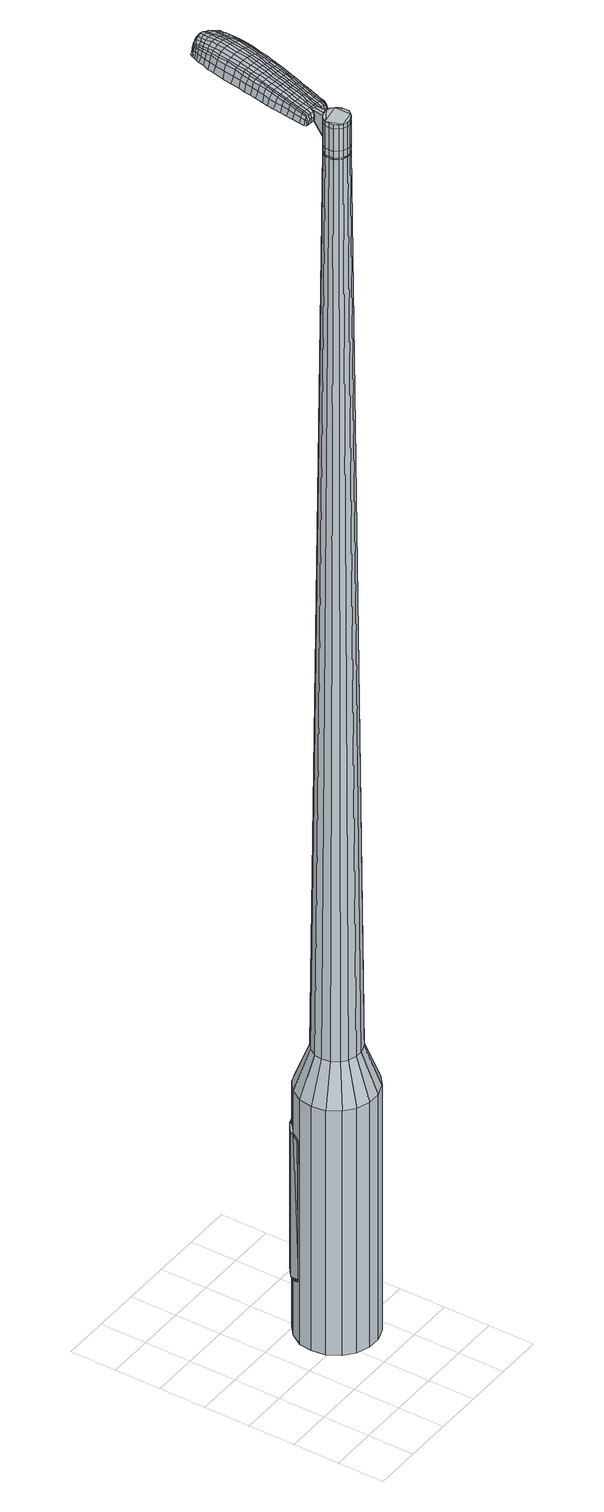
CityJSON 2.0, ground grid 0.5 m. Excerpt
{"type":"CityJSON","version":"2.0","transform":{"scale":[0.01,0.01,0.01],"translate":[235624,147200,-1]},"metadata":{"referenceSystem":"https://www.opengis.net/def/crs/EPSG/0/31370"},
"CityObjects":{
"object1":{"type":"GenericCityObject","attributes":{"cluster":733,"mean_distance_to_centroid":0.229,"new_centroid_x":235625.2,"new_centroid_y":147201.14,"mean_distance_to_camera":10.81,"H1":5.84,"H2":8.67,"Z_final":107.95,"cluster2":-1,"proj_x":235628.39,"proj_y":147201.7,"id_line":65061,"bearing_l":349.95,"distance":3.23,"orientation":"left","G_obj":79.95},"geometry":[{"type":"MultiSurface","lod":"2","boundaries":[[[0,1,2,3]],[[1,4,5,2]],[[4,6,7,5]],[[6,8,9,7]],[[8,10,11,9]],[[10,12,13,11]],[[12,14,15,13]],[[14,16,17,15]],[[16,18,19,17]],[[18,20,21,19]],[[20,22,23,21]],[[22,24,25,23]],[[24,26,27,25]],[[26,28,29,27]],[[28,30,31,29]],[[30,32,33,31]],[[32,34,35,33]],[[34,0,3,35]],[[36,37,38,39]],[[38,40,41,42]],[[41,43,42]],[[42,44,45,46]],[[45,47,46]],[[46,48,49,50]],[[49,51,50]],[[42,46,50,38]],[[50,52,39,38]],[[53,36,39]],[[2,5,7,35]],[[7,9,11,15]],[[11,13,15]],[[15,17,19,23]],[[19,21,23]],[[23,25,27,31]],[[27,29,31]],[[15,23,31,7]],[[31,33,35,7]],[[3,2,35]],[[1,0,54,55]],[[0,34,56,54]],[[34,32,57,56]],[[32,30,58,57]],[[30,28,59,58]],[[28,26,60,59]],[[26,24,61,60]],[[24,22,62,61]],[[22,20,63,62]],[[20,18,64,63]],[[18,16,65,64]],[[16,14,66,65]],[[14,12,67,66]],[[12,10,68,67]],[[10,8,69,68]],[[8,6,70,69]],[[6,4,71,70]],[[4,1,55,71]],[[55,54,72,73]],[[54,56,74,72]],[[56,57,75,74]],[[57,58,76,75]],[[58,59,77,76]],[[59,60,78,77]],[[60,61,79,78]],[[61,62,80,79]],[[62,63,81,80]],[[63,64,82,81]],[[64,65,83,82]],[[65,66,84,83]],[[66,67,85,84]],[[67,68,86,85]],[[68,69,87,86]],[[69,70,88,87]],[[70,71,89,88]],[[71,55,73,89]],[[90,91,92,93]],[[94,95,91,90]],[[96,97,95,94]],[[76,98,97,96]],[[99,100,98,76]],[[78,101,100,99]],[[102,103,101,78]],[[80,104,103,102]],[[105,106,104,80]],[[107,108,106,105]],[[109,110,108,107]],[[111,112,110,109]],[[85,113,112,111]],[[114,115,113,85]],[[87,116,115,114]],[[117,118,116,87]],[[89,119,118,117]],[[93,92,119,89]],[[120,121,122,123]],[[124,120,123,125]],[[126,124,125,127]],[[128,126,127,129]],[[130,128,129,131]],[[132,130,131,133]],[[134,132,133,135]],[[136,134,135,137]],[[138,136,137,139]],[[140,138,139,141]],[[142,140,141,143]],[[144,142,143,145]],[[146,144,145,147]],[[148,146,147,149]],[[150,148,149,151]],[[152,150,151,153]],[[73,72,90,93]],[[72,74,94,90]],[[74,75,96,94]],[[75,76,96]],[[77,99,76]],[[77,78,99]],[[79,102,78]],[[79,80,102]],[[81,105,80]],[[81,82,107,105]],[[82,83,109,107]],[[83,84,111,109]],[[84,85,111]],[[86,114,85]],[[86,87,114]],[[88,117,87]],[[88,89,117]],[[73,93,89]],[[154,155,92,91]],[[155,119,92]],[[156,118,119]],[[156,116,118]],[[157,115,116]],[[157,113,115]],[[158,112,113]],[[158,159,110,112]],[[159,160,108,110]],[[160,161,106,108]],[[161,104,106]],[[162,103,104]],[[162,101,103]],[[163,100,101]],[[163,98,100]],[[164,97,98]],[[164,165,95,97]],[[165,154,91,95]],[[39,52,152,166]],[[155,154,167,153]],[[53,39,166,121]],[[154,165,122,167]],[[36,53,121,120]],[[165,164,123,122]],[[37,36,120,124]],[[164,98,125,123]],[[38,37,124,126]],[[98,163,127,125]],[[40,38,126,128]],[[163,101,129,127]],[[41,40,128,130]],[[101,162,131,129]],[[43,41,130,132]],[[162,104,133,131]],[[42,43,132,134]],[[104,161,135,133]],[[44,42,134,136]],[[161,160,137,135]],[[45,44,136,138]],[[160,159,139,137]],[[47,45,138,140]],[[159,158,141,139]],[[46,47,140,142]],[[158,113,143,141]],[[48,46,142,144]],[[113,157,145,143]],[[49,48,144,146]],[[157,116,147,145]],[[51,49,146,148]],[[116,156,149,147]],[[50,51,148,150]],[[156,119,151,149]],[[52,50,150,152]],[[119,155,153,151]],[[152,153,168,169]],[[153,167,170,168]],[[167,122,171,170]],[[122,121,172,171]],[[121,166,173,172]],[[166,152,169,173]],[[174,175,176,177]],[[178,174,177,179]],[[174,178,180,181]],[[175,174,181,182]],[[183,184,185,186]],[[187,183,186,188]],[[183,187,189,190]],[[184,183,190,191]],[[192,193,194,195]],[[196,192,195,197]],[[192,196,198,199]],[[193,192,199,200]],[[201,202,203,204]],[[205,201,204,206]],[[201,205,207,208]],[[202,201,208,209]],[[210,211,212,213]],[[214,210,213,215]],[[210,214,216,217]],[[211,210,217,218]],[[219,220,221,222]],[[223,219,222,224]],[[219,223,225,226]],[[220,219,226,227]],[[228,229,230,231]],[[220,228,231,221]],[[228,220,227,232]],[[229,228,232,233]],[[234,235,236,237]],[[229,234,237,230]],[[234,229,233,238]],[[235,234,238,239]],[[240,178,179,241]],[[235,240,241,236]],[[240,235,239,242]],[[178,240,242,180]],[[243,244,245,246]],[[247,243,246,248]],[[243,247,249,250]],[[244,243,250,251]],[[252,253,254,255]],[[244,252,255,245]],[[252,244,251,256]],[[253,252,256,257]],[[258,259,260,261]],[[253,258,261,254]],[[258,253,257,262]],[[259,258,262,263]],[[264,265,266,267]],[[259,264,267,260]],[[264,259,263,268]],[[265,264,268,269]],[[270,175,182,271]],[[265,270,271,266]],[[270,265,269,272]],[[175,270,272,176]],[[273,274,275,276]],[[277,273,276,278]],[[273,277,279,280]],[[274,273,280,281]],[[282,283,284,285]],[[274,282,285,275]],[[282,274,281,286]],[[283,282,286,287]],[[288,289,290,291]],[[283,288,291,284]],[[288,283,287,292]],[[289,288,292,293]],[[294,187,188,295]],[[289,294,295,290]],[[294,289,293,296]],[[187,294,296,189]],[[297,298,299,300]],[[301,297,300,302]],[[297,301,303,304]],[[298,297,304,305]],[[306,307,308,309]],[[298,306,309,299]],[[306,298,305,310]],[[307,306,310,311]],[[312,313,314,315]],[[307,312,315,308]],[[312,307,311,316]],[[313,312,316,317]],[[318,319,320,321]],[[313,318,321,314]],[[318,313,317,322]],[[319,318,322,323]],[[324,184,191,325]],[[319,324,325,320]],[[324,319,323,326]],[[184,324,326,185]],[[327,213,212,328]],[[329,327,328,330]],[[327,329,331,332]],[[213,327,332,215]],[[333,329,330,334]],[[335,333,334,336]],[[333,335,337,338]],[[329,333,338,331]],[[339,335,336,340]],[[341,339,340,342]],[[339,341,343,344]],[[335,339,344,337]],[[345,341,342,346]],[[347,345,346,348]],[[345,347,349,350]],[[341,345,350,343]],[[351,347,348,352]],[[202,351,352,203]],[[351,202,209,353]],[[347,351,353,349]],[[354,355,200,199]],[[356,354,199,198]],[[354,356,357,358]],[[355,354,358,359]],[[360,361,359,358]],[[362,360,358,357]],[[360,362,363,364]],[[361,360,364,365]],[[366,367,365,364]],[[368,366,364,363]],[[366,368,369,370]],[[367,366,370,371]],[[372,373,371,370]],[[374,372,370,369]],[[372,374,207,205]],[[373,372,205,206]],[[375,376,377,378]],[[277,375,378,279]],[[375,277,278,379]],[[376,375,379,380]],[[381,196,197,382]],[[376,381,382,377]],[[381,376,380,383]],[[196,381,383,198]],[[384,385,386,387]],[[223,384,387,225]],[[384,223,224,388]],[[385,384,388,389]],[[390,391,392,393]],[[385,390,393,386]],[[390,385,389,394]],[[391,390,394,395]],[[396,193,200,397]],[[391,396,397,392]],[[396,391,395,398]],[[193,396,398,194]],[[399,400,401,402]],[[181,399,402,182]],[[399,181,180,403]],[[400,399,403,404]],[[405,406,407,408]],[[400,405,408,401]],[[405,400,404,409]],[[406,405,409,410]],[[411,204,203,412]],[[406,411,412,407]],[[411,406,410,413]],[[204,411,413,206]],[[414,415,416,417]],[[186,414,417,188]],[[414,186,185,418]],[[415,414,418,419]],[[420,208,207,421]],[[415,420,421,416]],[[420,415,419,422]],[[208,420,422,209]],[[423,424,425,426]],[[301,423,426,303]],[[423,301,302,427]],[[424,423,427,428]],[[429,214,215,430]],[[424,429,430,425]],[[429,424,428,431]],[[214,429,431,216]],[[432,433,434,435]],[[247,432,435,249]],[[432,247,248,436]],[[433,432,436,437]],[[438,439,440,441]],[[433,438,441,434]],[[438,433,437,442]],[[439,438,442,443]],[[444,211,218,445]],[[439,444,445,440]],[[444,439,443,446]],[[211,444,446,212]],[[447,448,437,436]],[[246,447,436,248]],[[447,246,245,449]],[[448,447,449,450]],[[451,452,443,442]],[[448,451,442,437]],[[451,448,450,453]],[[452,451,453,454]],[[455,328,212,446]],[[452,455,446,443]],[[455,452,454,456]],[[328,455,456,330]],[[457,458,459,460]],[[304,457,460,305]],[[457,304,303,426]],[[458,457,426,425]],[[461,332,331,462]],[[458,461,462,459]],[[461,458,425,430]],[[332,461,430,215]],[[463,464,450,449]],[[255,463,449,245]],[[463,255,254,465]],[[464,463,465,466]],[[467,468,454,453]],[[464,467,453,450]],[[467,464,466,469]],[[468,467,469,470]],[[471,334,330,456]],[[468,471,456,454]],[[471,468,470,472]],[[334,471,472,336]],[[473,474,475,476]],[[310,473,476,311]],[[473,310,305,460]],[[474,473,460,459]],[[477,338,337,478]],[[474,477,478,475]],[[477,474,459,462]],[[338,477,462,331]],[[479,480,466,465]],[[261,479,465,254]],[[479,261,260,481]],[[480,479,481,482]],[[483,484,470,469]],[[480,483,469,466]],[[483,480,482,485]],[[484,483,485,486]],[[487,340,336,472]],[[484,487,472,470]],[[487,484,486,488]],[[340,487,488,342]],[[489,490,491,492]],[[316,489,492,317]],[[489,316,311,476]],[[490,489,476,475]],[[493,344,343,494]],[[490,493,494,491]],[[493,490,475,478]],[[344,493,478,337]],[[495,496,482,481]],[[267,495,481,260]],[[495,267,266,497]],[[496,495,497,498]],[[499,500,486,485]],[[496,499,485,482]],[[499,496,498,501]],[[500,499,501,502]],[[503,346,342,488]],[[500,503,488,486]],[[503,500,502,504]],[[346,503,504,348]],[[505,506,507,508]],[[322,505,508,323]],[[505,322,317,492]],[[506,505,492,491]],[[509,350,349,510]],[[506,509,510,507]],[[509,506,491,494]],[[350,509,494,343]],[[511,512,498,497]],[[271,511,497,266]],[[511,271,182,402]],[[512,511,402,401]],[[513,514,502,501]],[[512,513,501,498]],[[513,512,401,408]],[[514,513,408,407]],[[515,352,348,504]],[[514,515,504,502]],[[515,514,407,412]],[[352,515,412,203]],[[516,517,419,418]],[[326,516,418,185]],[[516,326,323,508]],[[517,516,508,507]],[[518,353,209,422]],[[517,518,422,419]],[[518,517,507,510]],[[353,518,510,349]],[[519,520,380,379]],[[276,519,379,278]],[[519,276,275,521]],[[520,519,521,522]],[[523,356,198,383]],[[520,523,383,380]],[[523,520,522,524]],[[356,523,524,357]],[[525,526,527,528]],[[226,525,528,227]],[[525,226,225,387]],[[526,525,387,386]],[[529,530,531,532]],[[526,529,532,527]],[[529,526,386,393]],[[530,529,393,392]],[[533,355,359,534]],[[530,533,534,531]],[[533,530,392,397]],[[355,533,397,200]],[[535,536,522,521]],[[285,535,521,275]],[[535,285,284,537]],[[536,535,537,538]],[[539,362,357,524]],[[536,539,524,522]],[[539,536,538,540]],[[362,539,540,363]],[[541,542,543,544]],[[232,541,544,233]],[[541,232,227,528]],[[542,541,528,527]],[[545,546,547,548]],[[542,545,548,543]],[[545,542,527,532]],[[546,545,532,531]],[[549,361,365,550]],[[546,549,550,547]],[[549,546,531,534]],[[361,549,534,359]],[[551,552,538,537]],[[291,551,537,284]],[[551,291,290,553]],[[552,551,553,554]],[[555,368,363,540]],[[552,555,540,538]],[[555,552,554,556]],[[368,555,556,369]],[[557,558,559,560]],[[238,557,560,239]],[[557,238,233,544]],[[558,557,544,543]],[[561,562,563,564]],[[558,561,564,559]],[[561,558,543,548]],[[562,561,548,547]],[[565,367,371,566]],[[562,565,566,563]],[[565,562,547,550]],[[367,565,550,365]],[[567,568,554,553]],[[295,567,553,290]],[[567,295,188,417]],[[568,567,417,416]],[[569,374,369,556]],[[568,569,556,554]],[[569,568,416,421]],[[374,569,421,207]],[[570,571,404,403]],[[242,570,403,180]],[[570,242,239,560]],[[571,570,560,559]],[[572,573,410,409]],[[571,572,409,404]],[[572,571,559,564]],[[573,572,564,563]],[[574,373,206,413]],[[573,574,413,410]],[[574,573,563,566]],[[373,574,566,371]],[[575,576,577,578]],[[578,577,579,580]],[[581,579,577,582]],[[582,577,576,583]],[[584,585,586,587]],[[587,586,588,589]],[[590,588,586,591]],[[591,586,585,592]],[[593,594,595,596]],[[596,595,597,598]],[[599,597,595,600]],[[600,595,594,601]],[[602,603,604,605]],[[605,604,606,607]],[[608,606,604,609]],[[609,604,603,610]],[[611,612,613,614]],[[614,613,615,616]],[[617,615,613,618]],[[618,613,612,619]],[[620,621,622,623]],[[623,622,624,625]],[[626,624,622,627]],[[627,622,621,628]],[[629,630,631,632]],[[632,631,621,620]],[[628,621,631,633]],[[633,631,630,634]],[[635,636,637,638]],[[638,637,630,629]],[[634,630,637,639]],[[639,637,636,640]],[[580,579,641,642]],[[642,641,636,635]],[[640,636,641,643]],[[643,641,579,581]],[[644,645,646,647]],[[647,646,648,649]],[[650,648,646,651]],[[651,646,645,652]],[[653,654,655,656]],[[656,655,645,644]],[[652,645,655,657]],[[657,655,654,658]],[[659,660,661,662]],[[662,661,654,653]],[[658,654,661,663]],[[663,661,660,664]],[[665,666,667,668]],[[668,667,660,659]],[[664,660,667,669]],[[669,667,666,670]],[[583,576,671,672]],[[672,671,666,665]],[[670,666,671,673]],[[673,671,576,575]],[[674,675,676,677]],[[677,676,678,679]],[[680,678,676,681]],[[681,676,675,682]],[[683,684,685,686]],[[686,685,675,674]],[[682,675,685,687]],[[687,685,684,688]],[[689,690,691,692]],[[692,691,684,683]],[[688,684,691,693]],[[693,691,690,694]],[[589,588,695,696]],[[696,695,690,689]],[[694,690,695,697]],[[697,695,588,590]],[[698,699,700,701]],[[701,700,702,703]],[[704,702,700,705]],[[705,700,699,706]],[[707,708,709,710]],[[710,709,699,698]],[[706,699,709,711]],[[711,709,708,712]],[[713,714,715,716]],[[716,715,708,707]],[[712,708,715,717]],[[717,715,714,718]],[[719,720,721,722]],[[722,721,714,713]],[[718,714,721,723]],[[723,721,720,724]],[[592,585,725,726]],[[726,725,720,719]],[[724,720,725,727]],[[727,725,585,584]],[[611,614,728,729]],[[729,728,730,731]],[[732,730,728,172]],[[172,728,614,616]],[[731,730,733,734]],[[734,733,735,736]],[[737,735,733,738]],[[738,733,730,732]],[[736,735,739,740]],[[740,739,741,742]],[[743,741,739,744]],[[744,739,735,737]],[[742,741,745,746]],[[746,745,747,748]],[[749,747,745,750]],[[750,745,741,743]],[[748,747,751,752]],[[752,751,603,602]],[[610,603,751,753]],[[753,751,747,749]],[[601,754,755,600]],[[600,755,756,599]],[[757,756,755,758]],[[758,755,754,759]],[[759,760,761,758]],[[758,761,762,757]],[[763,762,761,764]],[[764,761,760,765]],[[765,766,767,764]],[[764,767,768,763]],[[769,768,767,770]],[[770,767,766,771]],[[771,772,773,770]],[[770,773,774,769]],[[608,774,773,606]],[[606,773,772,607]],[[775,776,777,778]],[[778,777,678,680]],[[679,678,777,779]],[[779,777,776,780]],[[598,597,781,782]],[[782,781,776,775]],[[780,776,781,783]],[[783,781,597,599]],[[784,785,786,787]],[[787,786,624,626]],[[625,624,786,788]],[[788,786,785,789]],[[790,791,792,793]],[[793,792,785,784]],[[789,785,792,794]],[[794,792,791,795]],[[601,594,796,797]],[[797,796,791,790]],[[795,791,796,798]],[[798,796,594,593]],[[799,800,801,802]],[[802,801,582,583]],[[581,582,801,803]],[[803,801,800,804]],[[805,806,807,808]],[[808,807,800,799]],[[804,800,807,809]],[[809,807,806,810]],[[602,605,811,812]],[[812,811,806,805]],[[810,806,811,813]],[[813,811,605,607]],[[814,815,816,817]],[[817,816,587,589]],[[584,587,816,818]],[[818,816,815,819]],[[608,609,820,821]],[[821,820,815,814]],[[819,815,820,822]],[[822,820,609,610]],[[823,824,825,826]],[[826,825,702,704]],[[703,702,825,827]],[[827,825,824,828]],[[616,615,829,830]],[[830,829,824,823]],[[828,824,829,831]],[[831,829,615,617]],[[832,833,834,835]],[[835,834,648,650]],[[649,648,834,836]],[[836,834,833,837]],[[838,839,840,841]],[[841,840,833,832]],[[837,833,840,842]],[[842,840,839,843]],[[619,612,844,845]],[[845,844,839,838]],[[843,839,844,846]],[[846,844,612,611]],[[837,847,848,836]],[[836,848,647,649]],[[644,647,848,849]],[[849,848,847,850]],[[843,851,852,842]],[[842,852,847,837]],[[850,847,852,853]],[[853,852,851,854]],[[611,729,855,846]],[[846,855,851,843]],[[854,851,855,856]],[[856,855,729,731]],[[857,858,859,860]],[[860,859,705,706]],[[704,705,859,826]],[[826,859,858,823]],[[732,172,861,862]],[[862,861,858,857]],[[823,858,861,830]],[[830,861,172,616]],[[850,863,864,849]],[[849,864,656,644]],[[653,656,864,865]],[[865,864,863,866]],[[854,867,868,853]],[[853,868,863,850]],[[866,863,868,869]],[[869,868,867,870]],[[731,734,871,856]],[[856,871,867,854]],[[870,867,871,872]],[[872,871,734,736]],[[873,874,875,876]],[[876,875,711,712]],[[706,711,875,860]],[[860,875,874,857]],[[737,738,877,878]],[[878,877,874,873]],[[857,874,877,862]],[[862,877,738,732]],[[866,879,880,865]],[[865,880,662,653]],[[659,662,880,881]],[[881,880,879,882]],[[870,883,884,869]],[[869,884,879,866]],[[882,879,884,885]],[[885,884,883,886]],[[736,740,887,872]],[[872,887,883,870]],[[886,883,887,888]],[[888,887,740,742]],[[889,890,891,892]],[[892,891,717,718]],[[712,717,891,876]],[[876,891,890,873]],[[743,744,893,894]],[[894,893,890,889]],[[873,890,893,878]],[[878,893,744,737]],[[882,895,896,881]],[[881,896,668,659]],[[665,668,896,897]],[[897,896,895,898]],[[886,899,900,885]],[[885,900,895,882]],[[898,895,900,901]],[[901,900,899,902]],[[742,746,903,888]],[[888,903,899,886]],[[902,899,903,904]],[[904,903,746,748]],[[905,906,907,908]],[[908,907,723,724]],[[718,723,907,892]],[[892,907,906,889]],[[749,750,909,910]],[[910,909,906,905]],[[889,906,909,894]],[[894,909,750,743]],[[898,911,912,897]],[[897,912,672,665]],[[583,672,912,802]],[[802,912,911,799]],[[902,913,914,901]],[[901,914,911,898]],[[799,911,914,808]],[[808,914,913,805]],[[748,752,915,904]],[[904,915,913,902]],[[805,913,915,812]],[[812,915,752,602]],[[819,916,917,818]],[[818,917,727,584]],[[724,727,917,908]],[[908,917,916,905]],[[610,753,918,822]],[[822,918,916,819]],[[905,916,918,910]],[[910,918,753,749]],[[780,919,920,779]],[[779,920,677,679]],[[674,677,920,921]],[[921,920,919,922]],[[599,756,923,783]],[[783,923,919,780]],[[922,919,923,924]],[[924,923,756,757]],[[925,926,927,928]],[[928,927,627,628]],[[626,627,927,787]],[[787,927,926,784]],[[929,930,931,932]],[[932,931,926,925]],[[784,926,931,793]],[[793,931,930,790]],[[759,754,933,934]],[[934,933,930,929]],[[790,930,933,797]],[[797,933,754,601]],[[922,935,936,921]],[[921,936,686,674]],[[683,686,936,937]],[[937,936,935,938]],[[757,762,939,924]],[[924,939,935,922]],[[938,935,939,940]],[[940,939,762,763]],[[941,942,943,944]],[[944,943,633,634]],[[628,633,943,928]],[[928,943,942,925]],[[945,946,947,948]],[[948,947,942,941]],[[925,942,947,932]],[[932,947,946,929]],[[765,760,949,950]],[[950,949,946,945]],[[929,946,949,934]],[[934,949,760,759]],[[938,951,952,937]],[[937,952,692,683]],[[689,692,952,953]],[[953,952,951,954]],[[763,768,955,940]],[[940,955,951,938]],[[954,951,955,956]],[[956,955,768,769]],[[957,958,959,960]],[[960,959,639,640]],[[634,639,959,944]],[[944,959,958,941]],[[961,962,963,964]],[[964,963,958,957]],[[941,958,963,948]],[[948,963,962,945]],[[771,766,965,966]],[[966,965,962,961]],[[945,962,965,950]],[[950,965,766,765]],[[954,967,968,953]],[[953,968,696,689]],[[589,696,968,817]],[[817,968,967,814]],[[769,774,969,956]],[[956,969,967,954]],[[814,967,969,821]],[[821,969,774,608]],[[804,970,971,803]],[[803,971,643,581]],[[640,643,971,960]],[[960,971,970,957]],[[810,972,973,809]],[[809,973,970,804]],[[957,970,973,964]],[[964,973,972,961]],[[607,772,974,813]],[[813,974,972,810]],[[961,972,974,966]],[[966,974,772,771]],[[575,578,177,176]],[[578,580,179,177]],[[590,591,190,189]],[[591,592,191,190]],[[593,596,195,194]],[[596,598,197,195]],[[617,618,217,216]],[[618,619,218,217]],[[620,623,222,221]],[[623,625,224,222]],[[629,632,231,230]],[[632,620,221,231]],[[635,638,237,236]],[[638,629,230,237]],[[580,642,241,179]],[[642,635,236,241]],[[650,651,250,249]],[[651,652,251,250]],[[652,657,256,251]],[[657,658,257,256]],[[658,663,262,257]],[[663,664,263,262]],[[664,669,268,263]],[[669,670,269,268]],[[670,673,272,269]],[[673,575,176,272]],[[680,681,280,279]],[[681,682,281,280]],[[682,687,286,281]],[[687,688,287,286]],[[688,693,292,287]],[[693,694,293,292]],[[694,697,296,293]],[[697,590,189,296]],[[698,701,300,299]],[[701,703,302,300]],[[707,710,309,308]],[[710,698,299,309]],[[713,716,315,314]],[[716,707,308,315]],[[719,722,321,320]],[[722,713,314,321]],[[592,726,325,191]],[[726,719,320,325]],[[775,778,378,377]],[[778,680,279,378]],[[598,782,382,197]],[[782,775,377,382]],[[625,788,388,224]],[[788,789,389,388]],[[789,794,394,389]],[[794,795,395,394]],[[795,798,398,395]],[[798,593,194,398]],[[703,827,427,302]],[[827,828,428,427]],[[828,831,431,428]],[[831,617,216,431]],[[832,835,435,434]],[[835,650,249,435]],[[838,841,441,440]],[[841,832,434,441]],[[619,845,445,218]],[[845,838,440,445]],[[975,976,977,978]],[[979,980,978,977]],[[981,982,983,984]],[[985,986,987,988]],[[976,989,990,977]],[[991,979,977,990]],[[992,981,984,993]],[[994,995,986,985]],[[989,996,997,990]],[[997,998,991,990]],[[999,992,993,1000]],[[1001,995,994,1002]],[[996,1003,1004,997]],[[1004,1005,998,997]],[[1006,999,1000,1007]],[[1008,1001,1002,1009]],[[1010,1011,1012,1013]],[[1014,1015,1011,1010]],[[1014,1016,1017,1015]],[[1016,1018,1019,1017]],[[1020,1021,1022,1023]],[[1024,1025,1021,1020]],[[1026,1027,1025,1024]],[[1028,1029,1027,1026]],[[1023,1012,1011,1020]],[[1020,1011,1015,1024]],[[1015,1017,1026,1024]],[[1017,1019,1028,1026]],[[984,983,980,979]],[[993,984,979,991]],[[998,1000,993,991]],[[1005,1007,1000,998]],[[985,988,982,981]],[[994,985,981,992]],[[1002,994,992,999]],[[1009,1002,999,1006]],[[986,1010,1013,987]],[[995,1014,1010,986]],[[1016,1014,995,1001]],[[1018,1016,1001,1008]],[[1030,1031,1032,1033]],[[1032,1034,1035,1036]],[[1032,1036,1037,1038]],[[1032,1038,1033]],[[1039,1030,1033,1040]],[[1041,1040,1033,1042]],[[1043,1042,1033]],[[1044,1032,1031,1045]],[[1046,1044,1045,1047]],[[1048,1046,1047,1049]],[[1050,1048,1049,1051]],[[1052,1050,1051,1053]],[[1053,1054,1055,1056]],[[1053,1056,1057,1058]],[[1053,1058,1059,1060]],[[1059,1061,1062,1063]],[[1059,1063,1064,1065]],[[1059,1065,1060]],[[1053,1060,1052]],[[1066,1067,1031,1030]],[[1068,1069,1034,1032]],[[1070,1071,1043,1033]],[[1067,1072,1045,1031]],[[1073,1068,1032,1044]],[[1072,1074,1047,1045]],[[1075,1073,1044,1046]],[[1074,1076,1049,1047]],[[1077,1075,1046,1048]],[[1076,1078,1051,1049]],[[1079,1077,1048,1050]],[[1078,1080,1053,1051]],[[1081,1079,1050,1052]],[[1080,1082,1054,1053]],[[1083,1084,1061,1059]],[[1085,1081,1052,1060]],[[1055,1054,1082,1086]],[[1056,1055,1086,1087]],[[1057,1056,1087,1088]],[[1058,1057,1088,1089]],[[1059,1058,1089,1083]],[[1090,1066,1030,1039]],[[1091,1090,1039,1040]],[[1092,1091,1040,1041]],[[1093,1092,1041,1042]],[[1071,1093,1042,1043]],[[1035,1034,1069,1094]],[[1062,1061,1084,1095]],[[1036,1035,1094,1096]],[[1037,1036,1096,1097]],[[1038,1037,1097,1098]],[[1033,1038,1098,1070]],[[1063,1062,1095,1099]],[[1064,1063,1099,1100]],[[1065,1064,1100,1101]],[[1060,1065,1101,1085]]]}]}
},
"vertices":[
[126,157,384],[140,152,384],[140,152,96],[126,157,96],[151,143,384],[151,143,96],[159,130,384],[159,130,96],[161,116,384],[161,116,96],[159,101,384],[159,101,96],[151,88,384],[151,88,96],[140,79,384],[140,79,96],[126,74,384],[126,74,96],[112,74,384],[112,74,96],[98,79,384],[98,79,96],[87,88,384],[87,88,96],[79,101,384],[79,101,96],[77,116,384],[77,116,96],[79,130,384],[79,130,96],[87,143,384],[87,143,96],[98,152,384],[98,152,96],[112,157,384],[112,157,96],[112,127,1524],[109,124,1524],[106,120,1524],[121,129,1524],[106,116,1524],[106,111,1524],[112,104,1524],[109,107,1524],[117,102,1524],[121,102,1524],[129,107,1524],[126,104,1524],[132,111,1524],[132,116,1524],[129,124,1524],[132,120,1524],[126,127,1524],[117,129,1524],[123,140,429],[132,137,429],[115,140,429],[106,137,429],[100,132,429],[95,124,429],[94,116,429],[95,107,429],[100,99,429],[106,94,429],[115,91,429],[123,91,429],[132,94,429],[138,99,429],[143,107,429],[144,116,429],[143,124,429],[138,132,429],[121,129,1483],[126,127,1483],[117,129,1483],[112,127,1483],[109,124,1483],[106,120,1483],[106,116,1483],[106,111,1483],[109,107,1483],[112,104,1483],[117,102,1483],[121,102,1483],[126,104,1483],[129,107,1483],[132,111,1483],[132,116,1483],[132,120,1483],[129,124,1483],[121,128,1483],[121,128,1485],[125,127,1485],[125,127,1483],[117,128,1483],[117,128,1485],[113,127,1483],[113,127,1485],[109,124,1485],[107,120,1483],[107,120,1485],[106,116,1485],[107,111,1483],[107,111,1485],[109,107,1485],[113,104,1483],[113,104,1485],[117,103,1483],[117,103,1485],[121,103,1483],[121,103,1485],[125,104,1483],[125,104,1485],[129,107,1485],[131,111,1483],[131,111,1485],[132,116,1485],[131,120,1483],[131,120,1485],[129,124,1485],[112,127,1519],[117,129,1519],[117,129,1493],[112,127,1493],[109,124,1519],[109,124,1493],[106,120,1519],[106,120,1493],[106,116,1519],[106,116,1493],[106,111,1519],[106,111,1493],[109,107,1519],[109,107,1493],[112,104,1519],[112,104,1493],[117,102,1519],[117,102,1493],[121,102,1519],[121,102,1493],[126,104,1519],[126,104,1493],[129,107,1519],[129,107,1493],[132,111,1519],[132,111,1493],[132,116,1519],[132,116,1493],[132,120,1519],[132,120,1493],[129,124,1519],[129,124,1493],[126,127,1519],[126,127,1493],[121,129,1485],[126,127,1485],[132,120,1485],[132,111,1485],[126,104,1485],[121,102,1485],[117,102,1485],[112,104,1485],[106,111,1485],[106,120,1485],[112,127,1485],[117,129,1485],[121,129,1519],[121,129,1493],[128,147,1513],[128,147,1518],[125,147,1513],[121,148,1513],[121,148,1518],[125,147,1518],[157,217,1519],[155,210,1518],[157,211,1509],[159,218,1510],[159,225,1519],[160,226,1510],[157,224,1526],[155,216,1525],[154,209,1525],[119,224,1519],[118,217,1518],[119,215,1525],[120,222,1525],[120,232,1519],[122,231,1526],[119,234,1510],[118,225,1510],[117,218,1509],[149,293,1519],[153,292,1519],[153,293,1513],[149,294,1513],[145,292,1519],[145,293,1513],[145,291,1524],[149,291,1524],[152,291,1524],[136,220,1530],[135,213,1529],[138,212,1529],[139,219,1530],[138,229,1531],[141,228,1531],[134,230,1530],[132,221,1530],[131,213,1529],[122,140,1512],[125,140,1512],[125,141,1517],[123,142,1517],[119,141,1512],[120,142,1517],[119,142,1506],[122,141,1506],[125,141,1506],[166,275,1519],[166,272,1519],[167,273,1512],[167,276,1512],[166,278,1518],[167,278,1512],[165,277,1522],[165,275,1523],[164,272,1524],[165,267,1519],[165,262,1519],[166,262,1512],[167,268,1512],[164,267,1524],[163,261,1525],[164,256,1519],[163,248,1519],[164,249,1511],[166,257,1511],[163,255,1526],[161,247,1526],[161,237,1519],[162,238,1510],[159,236,1526],[140,145,1513],[142,152,1513],[140,152,1518],[139,144,1517],[138,139,1512],[138,141,1516],[139,140,1506],[141,146,1507],[143,153,1507],[143,160,1514],[145,167,1515],[144,166,1520],[142,159,1519],[145,160,1507],[147,168,1507],[147,174,1515],[149,181,1516],[147,181,1522],[145,174,1521],[148,175,1508],[150,182,1508],[150,189,1517],[152,196,1517],[150,195,1524],[149,188,1523],[152,189,1508],[154,197,1509],[154,203,1518],[152,202,1524],[155,204,1509],[131,282,1519],[130,279,1519],[131,279,1524],[132,282,1523],[132,285,1518],[132,284,1522],[131,286,1512],[130,283,1512],[129,280,1512],[128,274,1519],[127,269,1519],[128,268,1525],[130,274,1524],[127,276,1512],[126,270,1512],[126,263,1519],[124,255,1519],[125,254,1526],[127,262,1526],[124,264,1511],[123,257,1511],[122,244,1519],[123,243,1526],[121,245,1510],[110,150,1513],[111,158,1513],[110,159,1507],[109,151,1507],[110,145,1512],[109,146,1506],[111,145,1516],[111,149,1517],[112,157,1518],[112,165,1514],[113,173,1515],[112,174,1507],[111,167,1507],[113,164,1519],[114,172,1520],[113,180,1515],[114,188,1516],[113,189,1508],[112,182,1508],[115,179,1521],[116,186,1522],[115,195,1517],[116,202,1517],[115,204,1509],[114,196,1508],[117,194,1523],[117,201,1524],[117,209,1518],[116,211,1509],[118,208,1524],[123,147,1519],[126,146,1519],[125,154,1520],[127,154,1520],[122,155,1520],[121,147,1519],[126,162,1522],[129,161,1522],[127,169,1523],[130,168,1523],[124,169,1523],[123,162,1521],[129,176,1524],[131,176,1524],[130,184,1525],[133,183,1525],[127,184,1525],[125,177,1524],[131,191,1526],[134,190,1526],[132,198,1527],[135,198,1527],[129,199,1527],[128,191,1526],[134,205,1528],[137,205,1528],[130,206,1528],[148,288,1527],[152,288,1527],[144,288,1526],[143,284,1527],[147,284,1528],[151,283,1528],[146,278,1529],[150,277,1529],[142,278,1528],[141,271,1530],[145,270,1530],[149,270,1530],[144,263,1531],[147,263,1531],[140,264,1530],[138,255,1531],[142,254,1531],[146,254,1531],[140,242,1531],[143,241,1531],[136,242,1531],[133,286,1518],[136,288,1519],[135,289,1513],[132,288,1513],[134,285,1523],[136,287,1523],[140,291,1519],[140,292,1513],[140,289,1524],[165,280,1518],[164,283,1518],[163,281,1523],[164,279,1523],[166,281,1513],[165,283,1513],[162,286,1519],[159,288,1519],[159,287,1524],[161,284,1523],[162,286,1513],[160,289,1513],[156,291,1519],[156,289,1524],[156,292,1513],[154,216,1528],[152,217,1528],[150,210,1528],[152,209,1527],[155,225,1528],[153,225,1529],[149,217,1529],[146,218,1530],[144,211,1529],[147,210,1528],[151,226,1529],[148,227,1530],[143,219,1530],[141,211,1529],[144,228,1531],[122,222,1528],[124,222,1529],[125,230,1529],[123,231,1528],[121,215,1527],[123,215,1528],[128,221,1529],[129,230,1530],[127,214,1528],[110,143,1512],[112,142,1512],[113,143,1517],[111,144,1517],[110,144,1506],[112,143,1506],[116,142,1512],[116,143,1517],[115,143,1506],[137,138,1512],[135,138,1512],[136,139,1506],[138,138,1506],[136,139,1517],[135,139,1517],[133,138,1512],[130,139,1512],[131,140,1506],[134,139,1506],[133,140,1517],[130,140,1517],[127,139,1512],[128,140,1506],[128,141,1517],[137,144,1519],[136,145,1519],[139,152,1520],[137,152,1520],[134,145,1519],[131,146,1519],[135,152,1520],[132,153,1520],[128,146,1519],[130,153,1520],[112,149,1519],[114,149,1519],[115,156,1520],[113,156,1520],[117,148,1519],[118,155,1520],[141,159,1521],[139,159,1521],[142,166,1522],[141,167,1522],[137,160,1521],[134,160,1521],[138,167,1522],[135,167,1523],[131,161,1522],[133,168,1523],[114,164,1521],[116,163,1521],[117,171,1522],[115,171,1522],[119,163,1521],[121,170,1522],[144,173,1523],[142,174,1523],[146,181,1524],[144,181,1524],[140,174,1523],[137,175,1524],[141,181,1525],[138,182,1525],[134,175,1524],[136,183,1525],[116,179,1523],[118,178,1523],[119,186,1524],[117,186,1524],[122,178,1524],[123,185,1525],[147,188,1525],[145,188,1525],[149,195,1526],[147,195,1526],[143,189,1526],[140,189,1526],[144,196,1527],[141,196,1527],[137,190,1526],[138,197,1527],[118,193,1525],[120,193,1525],[121,200,1526],[119,200,1526],[124,192,1526],[125,199,1527],[150,202,1527],[149,202,1527],[146,203,1527],[143,204,1528],[140,204,1528],[120,208,1527],[122,207,1527],[126,207,1528],[133,283,1525],[135,284,1525],[132,279,1526],[135,281,1526],[139,287,1526],[139,282,1527],[164,277,1525],[163,279,1525],[162,275,1526],[163,273,1525],[161,282,1525],[158,284,1526],[158,280,1527],[160,278,1526],[155,286,1526],[154,282,1527],[131,274,1526],[133,275,1527],[130,268,1527],[132,269,1528],[137,277,1528],[136,270,1529],[163,268,1526],[162,270,1527],[161,263,1528],[162,262,1527],[159,272,1527],[157,274,1528],[155,267,1529],[158,265,1528],[153,276,1528],[152,269,1530],[128,262,1528],[131,263,1529],[127,254,1528],[129,254,1529],[135,263,1529],[133,255,1530],[161,256,1528],[160,257,1528],[158,249,1529],[160,248,1528],[157,259,1529],[154,260,1530],[153,252,1530],[156,250,1530],[151,262,1530],[149,253,1531],[125,242,1529],[127,243,1529],[131,242,1530],[158,236,1528],[156,237,1529],[153,238,1530],[150,239,1530],[147,240,1531],[155,211,1509],[153,210,1518],[155,217,1518],[157,218,1509],[157,226,1519],[158,227,1510],[155,225,1525],[153,217,1525],[152,210,1525],[121,215,1525],[120,216,1518],[121,223,1518],[122,222,1525],[122,232,1519],[123,231,1525],[121,234,1510],[120,225,1509],[119,218,1509],[152,291,1513],[152,290,1519],[149,291,1519],[149,292,1513],[145,290,1519],[145,291,1513],[145,289,1524],[149,289,1524],[152,289,1524],[138,213,1528],[135,213,1528],[136,220,1529],[139,220,1529],[138,229,1529],[141,229,1529],[134,230,1529],[133,221,1529],[132,214,1528],[125,143,1516],[125,142,1512],[123,143,1512],[123,143,1516],[120,143,1512],[120,144,1516],[120,144,1506],[123,144,1506],[126,143,1506],[165,273,1512],[164,272,1519],[164,275,1518],[165,276,1512],[164,277,1518],[165,278,1512],[163,277,1522],[163,275,1523],[162,272,1523],[164,263,1512],[163,262,1519],[163,267,1519],[165,268,1512],[162,267,1524],[161,261,1525],[163,249,1511],[161,248,1519],[162,256,1519],[164,257,1511],[161,255,1525],[159,248,1526],[159,237,1519],[161,238,1510],[157,236,1526],[138,152,1518],[140,153,1513],[138,145,1513],[137,145,1517],[136,141,1512],[136,142,1515],[138,141,1506],[139,146,1506],[141,153,1507],[142,167,1520],[143,167,1514],[141,160,1514],[140,160,1519],[143,161,1507],[145,168,1507],[145,181,1522],[147,182,1516],[145,175,1515],[144,174,1521],[146,175,1508],[148,183,1508],[149,196,1523],[150,196,1517],[148,189,1516],[147,188,1522],[150,190,1508],[152,197,1508],[152,203,1517],[150,203,1524],[153,204,1509],[133,278,1523],[132,278,1519],[133,281,1518],[134,281,1523],[133,283,1518],[134,283,1522],[132,284,1512],[131,283,1512],[130,280,1512],[130,267,1525],[129,268,1519],[130,274,1519],[131,273,1524],[129,275,1512],[128,270,1512],[127,254,1526],[126,255,1519],[128,263,1519],[129,262,1525],[126,264,1511],[125,256,1511],[124,244,1519],[125,242,1526],[123,245,1510],[112,159,1507],[113,158,1513],[112,150,1513],[111,151,1506],[112,145,1512],[111,146,1506],[112,146,1515],[113,150,1517],[114,157,1518],[113,174,1507],[115,173,1514],[114,165,1514],[113,166,1507],[115,164,1519],[116,172,1520],[115,189,1508],[116,187,1516],[115,180,1515],[114,181,1508],[117,179,1521],[118,186,1522],[117,204,1508],[118,202,1517],[117,195,1516],[116,196,1508],[118,194,1522],[119,201,1523],[119,209,1517],[118,211,1509],[120,208,1524],[124,148,1518],[126,147,1518],[125,155,1519],[127,154,1519],[122,155,1519],[126,162,1520],[129,162,1520],[127,169,1521],[130,169,1521],[124,170,1521],[123,163,1520],[129,177,1523],[131,176,1523],[130,184,1524],[133,184,1524],[127,185,1524],[126,177,1523],[131,191,1525],[134,191,1525],[133,199,1526],[135,198,1526],[129,199,1526],[128,192,1525],[134,206,1527],[137,205,1527],[130,206,1527],[151,286,1526],[148,287,1526],[145,287,1525],[144,283,1526],[147,283,1526],[151,282,1526],[150,276,1528],[146,277,1528],[142,277,1527],[141,270,1528],[145,270,1529],[148,269,1529],[147,262,1530],[144,263,1530],[140,263,1529],[138,254,1530],[142,254,1530],[146,253,1530],[143,241,1530],[140,242,1530],[136,242,1530],[136,287,1513],[137,286,1518],[134,285,1518],[133,286,1512],[135,284,1523],[137,285,1523],[141,289,1519],[140,290,1513],[141,287,1523],[161,280,1523],[162,281,1518],[163,279,1518],[162,278,1523],[164,280,1512],[163,282,1512],[157,285,1523],[158,287,1519],[160,284,1519],[160,283,1523],[161,285,1513],[158,288,1513],[155,289,1519],[155,287,1524],[155,290,1513],[150,210,1527],[151,217,1527],[152,217,1527],[151,210,1526],[154,225,1527],[153,225,1528],[144,211,1528],[146,218,1528],[149,218,1528],[147,211,1527],[150,226,1528],[147,227,1529],[142,219,1529],[141,212,1528],[144,228,1529],[126,230,1528],[125,222,1527],[123,222,1527],[124,230,1527],[122,215,1526],[124,215,1527],[129,221,1528],[130,230,1528],[127,214,1527],[114,145,1516],[113,144,1512],[112,144,1512],[112,145,1516],[111,145,1506],[112,145,1506],[116,144,1512],[117,145,1516],[116,145,1506],[136,141,1506],[135,140,1512],[136,140,1512],[137,141,1506],[136,141,1516],[135,141,1516],[131,142,1506],[131,141,1512],[133,141,1512],[134,141,1506],[133,142,1516],[130,142,1516],[128,142,1512],[128,142,1506],[128,143,1516],[136,146,1518],[136,145,1518],[138,152,1519],[137,153,1519],[131,146,1518],[134,146,1518],[135,153,1519],[132,153,1519],[129,147,1518],[130,154,1519],[115,157,1519],[114,150,1518],[113,150,1518],[114,157,1519],[117,149,1518],[119,156,1519],[139,160,1520],[140,160,1520],[141,167,1521],[140,167,1521],[134,161,1520],[137,160,1520],[138,168,1521],[135,168,1521],[131,161,1520],[133,169,1521],[117,171,1521],[116,164,1520],[115,164,1520],[116,172,1521],[120,163,1520],[121,171,1521],[142,174,1522],[143,174,1522],[144,181,1523],[144,182,1523],[137,175,1522],[140,175,1522],[141,182,1523],[138,183,1524],[134,176,1523],[136,183,1524],[120,186,1523],[118,179,1522],[117,179,1522],[118,186,1523],[122,178,1522],[123,185,1523],[145,189,1524],[146,189,1524],[148,196,1525],[147,196,1525],[140,190,1525],[143,189,1524],[144,196,1525],[141,197,1526],[137,190,1525],[138,198,1526],[122,201,1525],[121,193,1524],[119,193,1524],[120,201,1525],[124,193,1524],[125,200,1525],[148,203,1526],[149,203,1526],[143,204,1527],[146,204,1526],[140,205,1527],[123,208,1526],[121,208,1526],[126,207,1526],[136,283,1524],[135,282,1524],[134,278,1525],[135,280,1525],[140,285,1525],[139,282,1525],[161,275,1525],[161,278,1524],[162,276,1524],[162,273,1525],[157,279,1526],[157,283,1525],[159,281,1524],[159,277,1525],[154,285,1525],[154,281,1526],[134,275,1526],[132,273,1526],[131,268,1526],[133,269,1527],[138,276,1526],[137,269,1527],[160,263,1527],[160,269,1526],[161,268,1526],[161,262,1526],[155,267,1528],[156,274,1527],[158,271,1526],[157,265,1527],[153,275,1527],[152,268,1528],[131,262,1527],[130,262,1527],[128,254,1527],[130,254,1528],[135,263,1528],[134,254,1529],[157,249,1528],[159,257,1527],[160,256,1527],[158,248,1527],[152,252,1529],[154,260,1529],[156,258,1528],[155,250,1528],[150,261,1529],[149,253,1530],[128,242,1528],[126,242,1528],[132,242,1529],[155,237,1528],[156,237,1528],[150,239,1529],[153,238,1529],[147,240,1530],[138,141,1508],[131,142,1508],[138,174,1509],[145,172,1509],[142,195,1510],[151,193,1510],[150,234,1512],[159,232,1512],[156,214,1511],[147,216,1511],[153,252,1513],[155,265,1514],[164,263,1514],[162,250,1513],[124,143,1508],[130,175,1509],[134,196,1510],[141,235,1512],[137,218,1511],[144,253,1513],[146,266,1514],[118,144,1508],[122,177,1509],[125,198,1510],[131,237,1512],[128,219,1511],[137,268,1514],[135,255,1513],[111,146,1508],[114,178,1509],[117,199,1510],[122,239,1512],[119,221,1511],[129,269,1514],[125,256,1513],[157,278,1514],[156,283,1514],[163,282,1514],[165,277,1514],[148,280,1514],[149,284,1514],[140,281,1514],[142,286,1514],[132,283,1514],[135,287,1514],[154,288,1515],[152,292,1515],[153,292,1515],[159,287,1515],[150,289,1515],[151,292,1515],[146,290,1515],[150,292,1515],[141,290,1515],[148,292,1515],[84,141,334],[86,145,334],[86,145,165],[79,132,171],[84,141,165],[82,138,165],[81,135,166],[80,134,167],[79,132,169],[82,138,334],[81,135,333],[80,134,332],[79,132,331],[79,132,328],[98,154,165],[98,154,334],[112,159,165],[112,159,334],[127,159,165],[127,159,334],[141,153,165],[141,153,334],[152,144,165],[152,144,334],[155,140,334],[157,137,334],[158,135,333],[159,133,332],[160,132,331],[160,132,328],[155,140,165],[160,132,171],[160,132,169],[159,133,167],[158,135,166],[157,137,165],[87,139,334],[89,143,334],[89,143,165],[87,139,165],[81,131,171],[81,131,328],[99,151,334],[99,151,165],[112,156,334],[112,156,165],[126,156,334],[126,156,165],[139,151,334],[139,151,165],[150,142,334],[150,142,165],[152,139,334],[157,130,328],[157,130,171],[152,139,165],[154,136,334],[156,133,333],[157,132,332],[157,130,331],[85,136,334],[83,134,333],[82,132,332],[82,131,331],[85,136,165],[157,130,169],[83,134,166],[82,132,167],[82,131,169],[157,132,167],[156,133,166],[154,136,165]
]}
